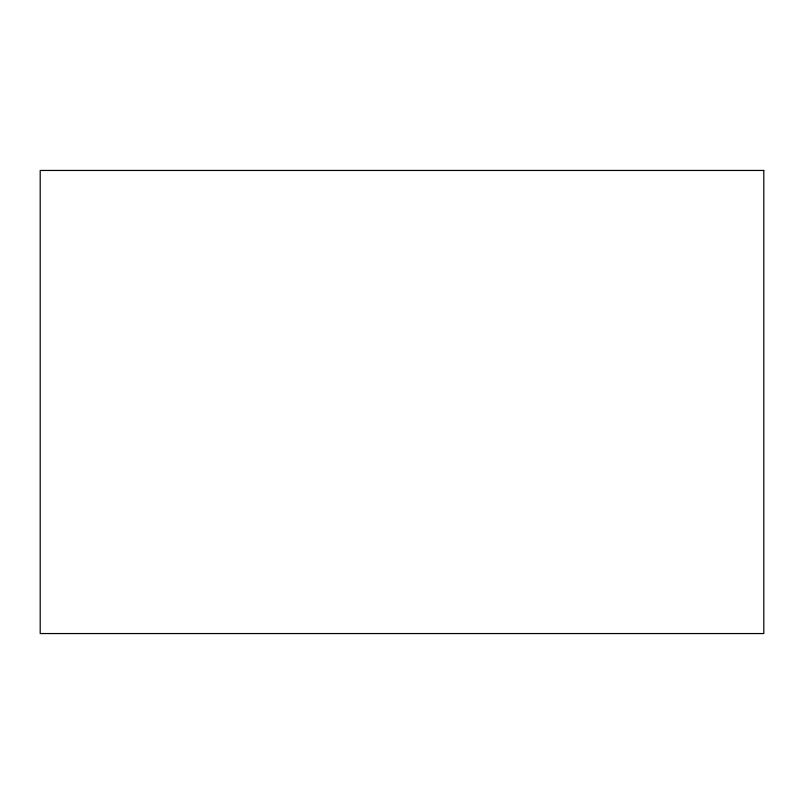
<?xml version="1.0" encoding="UTF-8"?>
<svg xmlns="http://www.w3.org/2000/svg" width="804" height="804" viewBox="0 0 804 804"><rect width="100%" height="100%" fill="white"/><g stroke="black" fill="none" stroke-linecap="round" stroke-linejoin="round"><path stroke-width="1.21" d="M763.8 170.448L40.2 170.448L40.2 633.552L763.8 633.552L763.8 170.448"/></g></svg>
